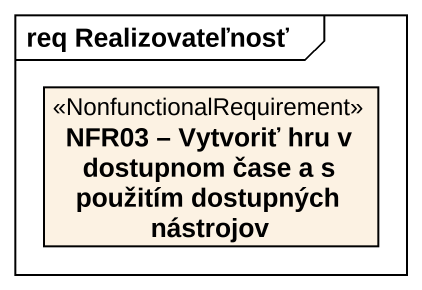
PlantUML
@startuml
mainframe req Realizovateľnosť
hide circle
hide empty members
class "NFR03 – Vytvoriť hru v dostupnom čase a s použitím dostupných nástrojov" as NFR03_Vytvoriť_hru_v <<NonfunctionalRequirement>>
@enduml
